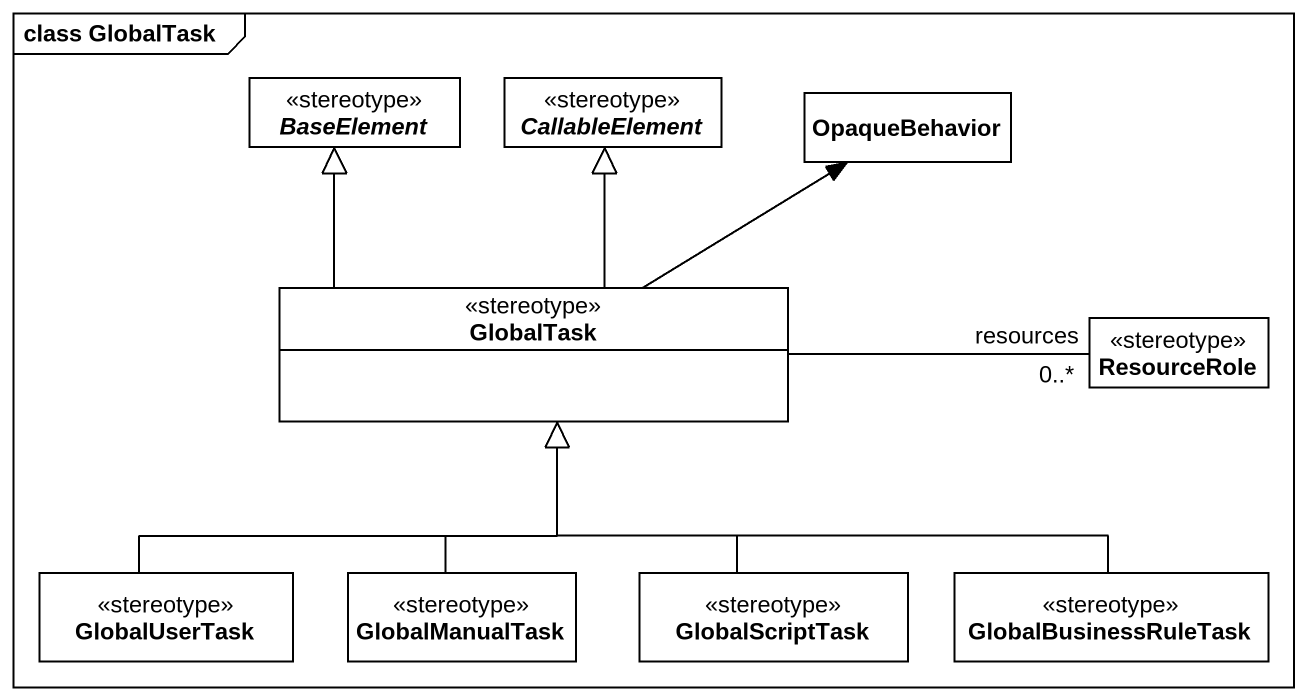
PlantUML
@startuml
mainframe class GlobalTask
hide circle
hide empty members
abstract class BaseElement <<stereotype>>
abstract class CallableElement <<stereotype>>
class OpaqueBehavior
class GlobalTask <<stereotype>>
class ResourceRole <<stereotype>>
class GlobalUserTask <<stereotype>>
class GlobalManualTask <<stereotype>>
class GlobalScriptTask <<stereotype>>
class GlobalBusinessRuleTask <<stereotype>>
GlobalTask -up-|> BaseElement
GlobalTask -up-|> CallableElement
GlobalTask -up-> OpaqueBehavior
GlobalTask -right- "resources\n0..*" ResourceRole
GlobalUserTask -up-|> GlobalTask
GlobalManualTask -up-|> GlobalTask
GlobalScriptTask -up-|> GlobalTask
GlobalBusinessRuleTask -left-|> GlobalTask
@enduml
